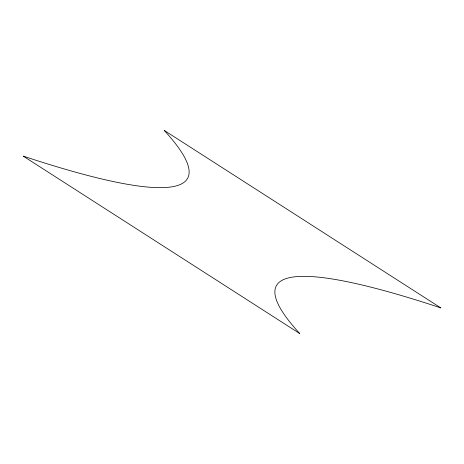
<?xml version="1.0" encoding="UTF-8"?>
<svg xmlns="http://www.w3.org/2000/svg" width="464" height="464" viewBox="0 0 464 464"><rect width="100%" height="100%" fill="white"/><g stroke="black" fill="none" stroke-linecap="round" stroke-linejoin="round"><path stroke-width="0.7" d="M440.8 307.887L164.157 130.361A988.639 106.772 27.9 0 1 23.2 156.113L299.843 333.639A988.645 106.772 27.9 0 1 440.8 307.887"/></g></svg>
